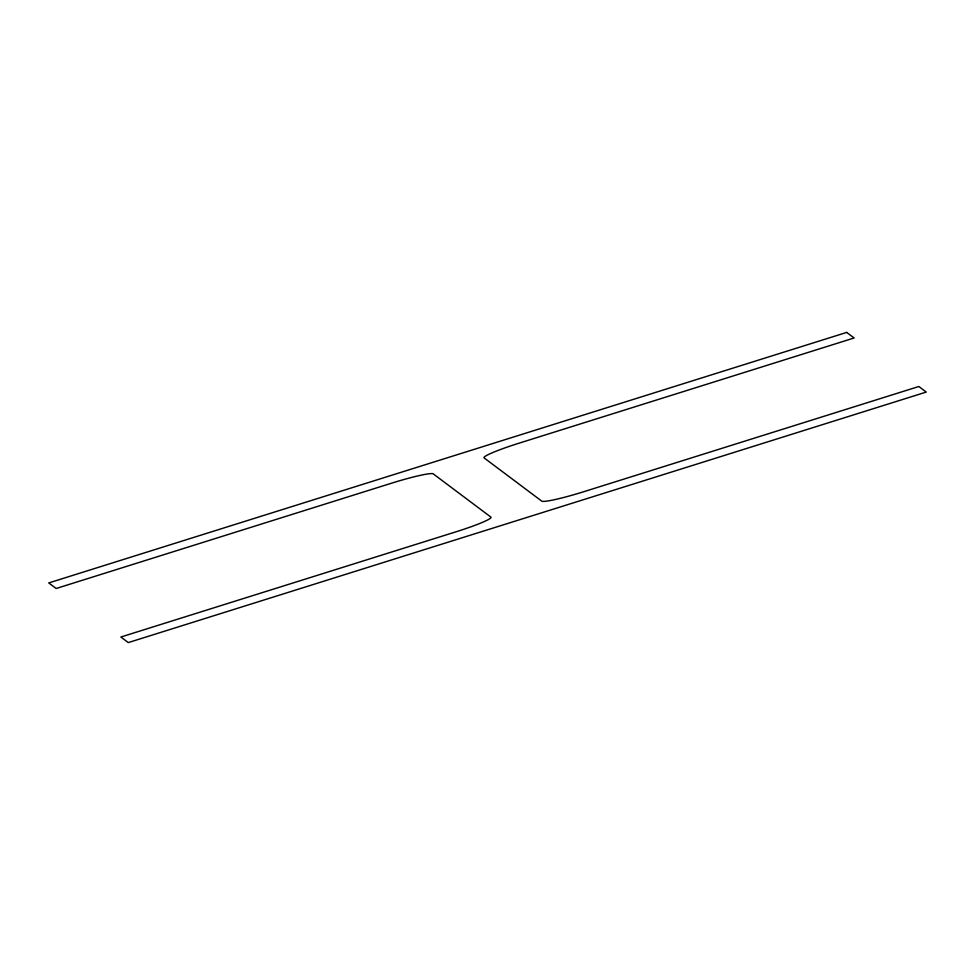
<?xml version="1.0" encoding="UTF-8"?>
<svg xmlns="http://www.w3.org/2000/svg" width="975" height="975" viewBox="0 0 975 975"><rect width="100%" height="100%" fill="white"/><g stroke="black" fill="none" stroke-linecap="round" stroke-linejoin="round"><path stroke-width="1.46" d="M846.702 332.414L48.75 582.928L56.16 588.498L391.109 483.332A40.548 3.607 -17.1 0 1 433.278 473.887L490.876 517.079A40.548 3.607 -17.1 0 1 455.825 531.862L120.876 637.016L128.298 642.586L926.25 392.072L918.84 386.502L583.891 491.668A40.548 3.607 -17.1 0 1 541.722 501.113L484.124 457.921A40.548 3.607 -17.1 0 1 519.175 443.138L854.124 337.984L846.702 332.414"/></g></svg>
